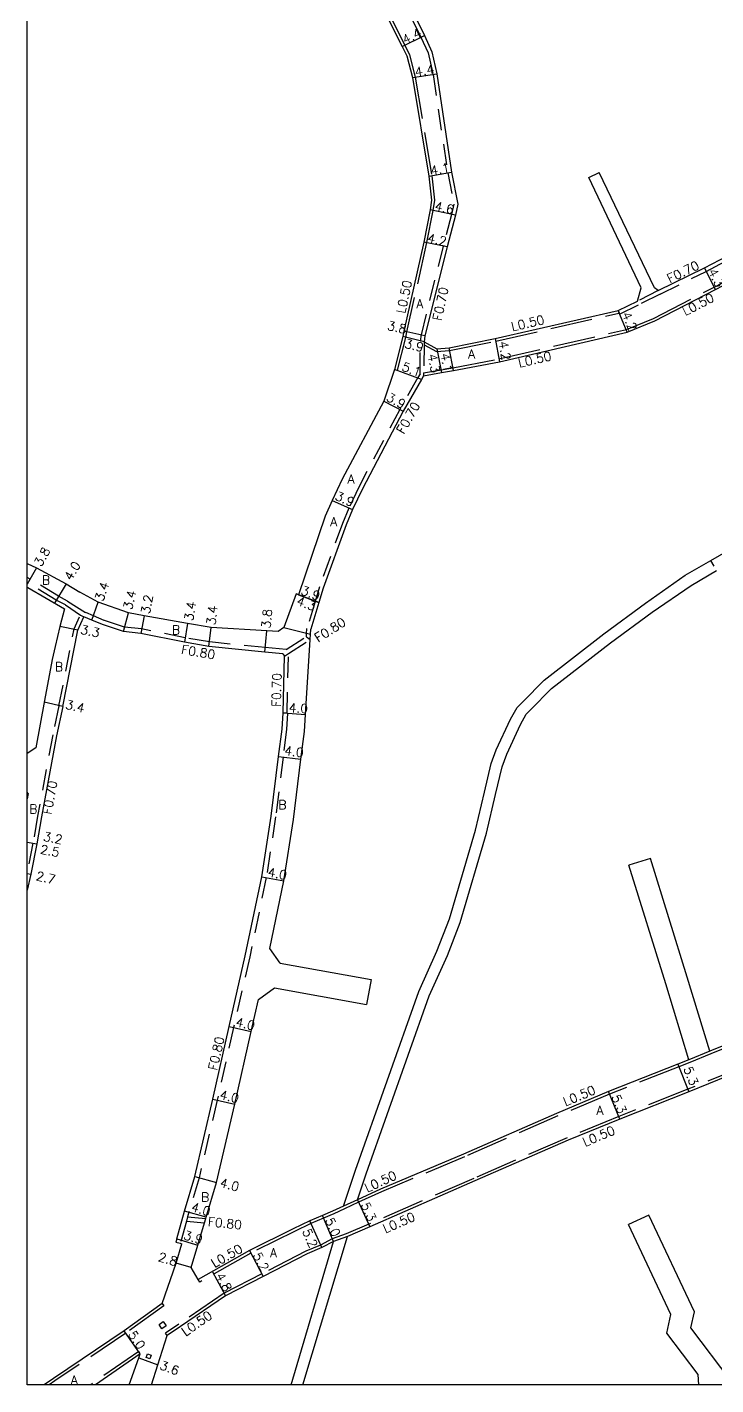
# Model space of a CAD drawing. Header units: metres. Extents: x -8800 to -8000, y -111600 to -110998.
# Drawn here: x -8800 to -8677.7, y -111600 to -111358.7 of the extents above; entities that cross this region are included whole.
import ezdxf

# ---------------------------------------------------------------- set-up
doc = ezdxf.new("R2010")
doc.units = ezdxf.units.M
doc.header["$LTSCALE"] = 2.5
for name, pattern in [('22320', [2.5, 1.5, -1]), ('22330', [4, 3, -1]), ('51070', [2.5, 1.5, -1])]:
    doc.linetypes.add(name, pattern=pattern)
for name, color, linetype in [('2101000', 7, 'Continuous'), ('2102000', 4, 'Continuous'), ('2102001', 191, 'Continuous'), ('2232000', 120, '22320'), ('2233000', 120, '22330'), ('2235000', 4, 'Continuous'), ('5107000', 4, '51070'), ('9201100', 215, 'Continuous'), ('9201500', 222, 'Continuous'), ('9202100', 82, 'Continuous'), ('9202200', 82, 'Continuous'), ('9203500', 155, 'Continuous'), ('999', 7, 'Continuous')]:
    doc.layers.add(name, color=color, linetype=linetype)
doc.styles.add('Dm_Anotation', font='txt.shx', dxfattribs={"bigfont": 'pscdm.shx'})

msp = doc.modelspace()

# ---------------------------------------------------------------- linework, layer by layer
at = {"layer": '2101000'}
for points in [[(-8756.28, -111315.8), (-8752.11, -111323.54), (-8745.65, -111336.71), (-8740.6, -111347.69), (-8733.37, -111362.14), (-8732.53, -111363.83), (-8731.56, -111367.67), (-8728.64, -111385.22), (-8728.15, -111389.47), (-8728.44, -111391.2), (-8729.53, -111396.91), (-8733.07, -111412.74), (-8733.26, -111413.69)], [(-8737.45, -111344.01), (-8736.57, -111345.69), (-8729.42, -111360.2), (-8728.09, -111363.08), (-8727.22, -111366.99), (-8724.61, -111384.47), (-8723.5, -111390.19), (-8723.94, -111392.15), (-8725.42, -111397.78), (-8729.36, -111413.55), (-8729.47, -111414.61)], [(-8687.88, -111405.53), (-8679.68, -111401.51), (-8672.86, -111397.92), (-8657.54, -111388.47), (-8650.63, -111384.52)], [(-8729.58, -111420.65), (-8726.39, -111420.1), (-8724.27, -111419.73), (-8716.12, -111418.17), (-8693.39, -111412.91), (-8688.53, -111410.93), (-8677.74, -111405.34), (-8674.99, -111403.92)], [(-8727.2, -111415.87), (-8725.05, -111415.7), (-8716.84, -111414.03), (-8695.04, -111409.04), (-8691.59, -111407.4)], [(-8733.26, -111413.69), (-8734.75, -111419.54), (-8736.66, -111425.17), (-8744.06, -111439.03), (-8745.79, -111442.85), (-8747.04, -111445.63), (-8751.82, -111459.59), (-8752.2, -111459.45), (-8754.43, -111465.42)], [(-8729.47, -111414.61), (-8727.2, -111415.87)], [(-8729.58, -111420.65), (-8729.97, -111421.33), (-8733.21, -111426.98), (-8740.45, -111440.76), (-8742.23, -111444.46), (-8743.34, -111447.16), (-8747.4, -111458.39), (-8748.17, -111460.96), (-8749.61, -111465.73)], [(-8678.57, -111453.49), (-8673.52, -111450.57)], [(-8755.42, -111466.09), (-8757.44, -111465.97), (-8767.31, -111465.38), (-8771.49, -111464.67), (-8779.23, -111463.32), (-8782, -111462.82), (-8787.39, -111460.88), (-8790.65, -111459.1)], [(-8754.6, -111470.08), (-8757.79, -111469.76), (-8767.7, -111468.76), (-8772.06, -111468.03), (-8779.83, -111466.46), (-8782.86, -111466.11), (-8786.59, -111464.9), (-8788.52, -111464.08), (-8789.91, -111463.49)], [(-8756.9, -111522.48), (-8754.39, -111510.42), (-8752.7, -111499.52), (-8751.36, -111488.82), (-8750.74, -111483.86), (-8750.55, -111480.84), (-8749.72, -111467.56), (-8749.66, -111466.57), (-8749.61, -111465.73)], [(-8754.43, -111465.42), (-8755.42, -111466.09)], [(-8773.41, -111574.06), (-8772.06, -111569.12), (-8770.24, -111562.99), (-8767.03, -111549.2), (-8764.1, -111536.3), (-8761.25, -111523.74), (-8758.32, -111509.7), (-8756.66, -111498.96), (-8755.33, -111488.32), (-8754.72, -111483.49), (-8754.54, -111480.59), (-8754.3, -111470.48)], [(-8754.6, -111470.08), (-8754.3, -111470.48)], [(-8793.68, -111479.45), (-8794.77, -111484.63)], [(-8794.77, -111484.63), (-8797.46, -111499.04), (-8798.29, -111503.85), (-8799.35, -111509.26), (-8800, -111512.06)], [(-8799.82, -111494.93), (-8800, -111495.88)], [(-8642.37, -111525.07), (-8645.31, -111526.35), (-8652.98, -111529.51), (-8674.05, -111538.8), (-8678.76, -111540.72)], [(-8641.98, -111530.73), (-8643.34, -111531.27), (-8651.02, -111534.35), (-8671.96, -111543.67), (-8682.46, -111547.93), (-8694.72, -111552.77)], [(-8770.87, -111579.15), (-8769.67, -111575.17), (-8768.51, -111571.23), (-8768.28, -111570.44), (-8768.21, -111570.22), (-8766.37, -111564.02), (-8763.13, -111550.09), (-8760.2, -111537.19), (-8758.91, -111531.5)], [(-8682.48, -111542.24), (-8684.43, -111543.01), (-8696.74, -111547.87)], [(-8696.74, -111547.87), (-8705.94, -111551.76), (-8722.5, -111558.99), (-8737.24, -111565.21), (-8741.32, -111567.09)], [(-8694.72, -111552.77), (-8703.9, -111556.54), (-8720.46, -111563.77), (-8739.1, -111571.9), (-8743.11, -111573.65)], [(-8743.83, -111568.25), (-8745.75, -111569.13), (-8747.56, -111569.91), (-8749.79, -111570.86), (-8752.74, -111572.27), (-8760.53, -111576.15), (-8769.6, -111581.3)], [(-8745.59, -111574.51), (-8747.66, -111575.61), (-8750.26, -111576.72), (-8758.08, -111580.74), (-8764.77, -111584.16), (-8772.79, -111589.65), (-8775.14, -111591.25)], [(-8773.41, -111574.06), (-8773.58, -111574.62)], [(-8775.99, -111585.54), (-8773.55, -111578.35), (-8772.52, -111574.93)], [(-8773.58, -111574.62), (-8772.8, -111574.85), (-8772.52, -111574.93)], [(-8769.6, -111581.3), (-8770.87, -111579.15)], [(-8775.99, -111585.54), (-8782.75, -111590.39), (-8795.35, -111598.88), (-8796.99, -111600)], [(-8777.94, -111600), (-8776.77, -111596.44), (-8775.14, -111591.25)], [(-8779.9, -111594.5), (-8787.84, -111600)], [(-8781.87, -111600), (-8780.15, -111595.2), (-8779.9, -111594.5)]]:
    msp.add_lwpolyline(points, dxfattribs=at)
at = {"layer": '2101000', "color": 244, "flags": 128}
for points in [[(-8800, -111454.05), (-8798.35, -111454.82), (-8793.05, -111457.65), (-8790.65, -111459.1)], [(-8800, -111458.24), (-8799.88, -111458.3), (-8793.34, -111462.08), (-8794.2, -111465.2), (-8795.05, -111468.8), (-8795.53, -111471.08), (-8796.93, -111478.35), (-8798.46, -111486.78)], [(-8793.68, -111479.45), (-8790.97, -111465.87), (-8789.91, -111463.49)]]:
    msp.add_lwpolyline(points, dxfattribs=at)
at = {"layer": '2102000'}
for points in [[(-8691.59, -111407.4), (-8690.92, -111405.06), (-8700.2, -111385.43)], [(-8687.88, -111405.53), (-8688.57, -111405.05), (-8698.39, -111384.56)], [(-8743.83, -111568.25), (-8741.66, -111561.85), (-8730.43, -111530.12), (-8727.21, -111522.94), (-8724.98, -111517.18), (-8720.34, -111501.41), (-8718.78, -111494.66), (-8717.56, -111489.55), (-8716.66, -111487.15), (-8714.12, -111481.7), (-8712.95, -111479.61), (-8711.96, -111478.59), (-8708.18, -111474.75), (-8697.59, -111466.53), (-8690.13, -111461.09), (-8683.13, -111456.12), (-8678.57, -111453.49)], [(-8741.32, -111567.09), (-8739.77, -111562.51), (-8728.57, -111530.86), (-8725.36, -111523.71), (-8723.08, -111517.82), (-8718.4, -111501.93), (-8716.83, -111495.1), (-8715.65, -111490.15), (-8714.81, -111487.92), (-8712.34, -111482.62), (-8711.33, -111480.81), (-8710.56, -111480.01), (-8706.85, -111476.25), (-8696.39, -111468.13), (-8688.95, -111462.7), (-8682.03, -111457.95), (-8677.54, -111455.29)], [(-8798.46, -111486.78), (-8800, -111487.77)], [(-8799.82, -111494.93), (-8800, -111494.67)], [(-8678.76, -111540.72), (-8682.73, -111527.53), (-8689.29, -111506.43)], [(-8682.48, -111542.24), (-8686.55, -111528.73), (-8693.11, -111507.62)], [(-8755.08, -111525.07), (-8756.9, -111522.48)], [(-8755.08, -111525.07), (-8738.92, -111527.98)], [(-8758.91, -111531.5), (-8756.05, -111529.47), (-8739.72, -111532.41)], [(-8680.69, -111600), (-8680.78, -111598.17), (-8686.39, -111590.83), (-8685.67, -111587.51), (-8693.19, -111571.53)], [(-8674.92, -111599.37), (-8682.09, -111589.88), (-8681.48, -111587.04), (-8689.57, -111569.83)], [(-8753.13, -111600), (-8745.59, -111574.51)], [(-8751.04, -111600), (-8743.11, -111573.65)]]:
    msp.add_lwpolyline(points, dxfattribs=at)
at = {"layer": '2102001'}
for points in [[(-8700.2, -111385.43), (-8698.39, -111384.56)], [(-8689.29, -111506.43), (-8693.11, -111507.62)], [(-8738.92, -111527.98), (-8739.72, -111532.41)], [(-8689.57, -111569.83), (-8693.19, -111571.53)]]:
    msp.add_lwpolyline(points, dxfattribs=at)
at = {"layer": '2232000'}
for points in [[(-8738.24, -111344.02), (-8737.2, -111346.01), (-8730.05, -111360.5), (-8728.76, -111363.3), (-8727.9, -111367.12), (-8725.3, -111384.59), (-8724.21, -111390.18), (-8724.62, -111391.98), (-8726.1, -111397.61), (-8730.04, -111413.38), (-8730.15, -111414.45)], [(-8687.57, -111406.16), (-8679.36, -111402.13), (-8672.51, -111398.53), (-8657.18, -111389.07), (-8650.28, -111385.13)], [(-8687.88, -111405.53), (-8691.59, -111407.4)], [(-8694.76, -111409.69), (-8691.29, -111408.04)], [(-8687.57, -111406.16), (-8691.29, -111408.04)], [(-8695.04, -111409.04), (-8694.84, -111409.51), (-8694.76, -111409.69)], [(-8730.19, -111420.3), (-8730.15, -111414.45)], [(-8729.47, -111414.61), (-8729.48, -111415.18), (-8729.57, -111420.14), (-8729.58, -111420.65)], [(-8730.19, -111420.3), (-8730.58, -111420.98), (-8733.82, -111426.64), (-8741.08, -111440.45), (-8742.87, -111444.17), (-8744, -111446.91), (-8748.07, -111458.17), (-8748.84, -111460.76), (-8750.3, -111465.6)], [(-8792.81, -111460.7), (-8794.43, -111459.82), (-8799.47, -111456.79), (-8800, -111456.52)], [(-8793.2, -111461.4), (-8794.83, -111460.52), (-8799.87, -111457.48), (-8800, -111457.42)], [(-8792.81, -111460.7), (-8789.6, -111462.76)], [(-8793.2, -111461.4), (-8790.55, -111463.2), (-8789.91, -111463.49)], [(-8753.99, -111469.33), (-8757.71, -111468.96), (-8767.6, -111467.97), (-8771.92, -111467.24), (-8779.71, -111465.67), (-8782.69, -111465.33), (-8786.31, -111464.15), (-8788.21, -111463.35), (-8789.6, -111462.76)], [(-8750.39, -111467.04), (-8750.36, -111466.53), (-8750.3, -111465.6)], [(-8754.3, -111470.48), (-8753.59, -111470.02), (-8749.72, -111467.56)], [(-8753.99, -111469.33), (-8750.39, -111467.04), (-8749.72, -111467.56)], [(-8753.84, -111480.63), (-8753.84, -111480.62), (-8753.59, -111470.02)], [(-8794.36, -111479.32), (-8795.46, -111484.49), (-8798.15, -111498.91), (-8798.97, -111503.72), (-8800, -111508.94)], [(-8753.74, -111480.64), (-8753.93, -111483.56), (-8754.54, -111488.42), (-8755.87, -111499.07), (-8757.53, -111509.85), (-8760.46, -111523.91), (-8763.32, -111536.48), (-8766.25, -111549.38), (-8769.46, -111563.19), (-8771.29, -111569.34), (-8771.51, -111570.13), (-8771.72, -111570.91), (-8772.8, -111574.85)], [(-8753.74, -111480.64), (-8753.84, -111480.63), (-8754.54, -111480.59)], [(-8771.72, -111570.91), (-8768.51, -111571.23)], [(-8771.51, -111570.13), (-8768.28, -111570.44)]]:
    msp.add_lwpolyline(points, dxfattribs=at)
at = {"layer": '2232000', "color": 244, "flags": 128}
msp.add_lwpolyline([(-8794.36, -111479.32), (-8791.64, -111465.66), (-8790.55, -111463.2)], dxfattribs=at)
at = {"layer": '2233000'}
for points in [[(-8755.94, -111315.38), (-8751.67, -111323.31), (-8745.2, -111336.5), (-8740.15, -111347.48), (-8732.92, -111361.92), (-8732.06, -111363.65), (-8731.07, -111367.57), (-8728.14, -111385.15), (-8727.65, -111389.48), (-8727.95, -111391.29), (-8729.04, -111397.01), (-8732.59, -111412.87), (-8732.79, -111413.86)], [(-8729.57, -111420.14), (-8726.47, -111419.6), (-8724.36, -111419.24), (-8716.22, -111417.68), (-8693.54, -111412.43), (-8688.74, -111410.48), (-8677.97, -111404.9), (-8675.22, -111403.47)], [(-8727.31, -111416.38), (-8724.98, -111416.2), (-8716.74, -111414.52), (-8694.87, -111409.52), (-8694.84, -111409.51)], [(-8732.79, -111413.86), (-8734.27, -111419.68), (-8734.28, -111419.72)], [(-8729.48, -111415.18), (-8727.31, -111416.38)], [(-8734.28, -111419.72), (-8734.75, -111419.54)], [(-8642.17, -111525.52), (-8645.11, -111526.81), (-8652.78, -111529.97), (-8673.85, -111539.26), (-8678.57, -111541.18)], [(-8642.17, -111530.26), (-8643.52, -111530.81), (-8651.21, -111533.89), (-8672.15, -111543.21), (-8682.65, -111547.47), (-8694.91, -111552.31)], [(-8678.76, -111540.72), (-8682.48, -111542.24)], [(-8682.3, -111542.71), (-8684.25, -111543.48), (-8696.54, -111548.33)], [(-8678.57, -111541.18), (-8682.3, -111542.71)], [(-8696.54, -111548.33), (-8705.74, -111552.22), (-8722.3, -111559.45), (-8737.04, -111565.67), (-8741.12, -111567.55)], [(-8694.91, -111552.31), (-8704.1, -111556.08), (-8720.66, -111563.32), (-8739.3, -111571.45), (-8743.31, -111573.19)], [(-8741.32, -111567.09), (-8743.83, -111568.25)], [(-8743.62, -111568.7), (-8745.54, -111569.59), (-8747.36, -111570.37), (-8749.58, -111571.32), (-8752.52, -111572.72), (-8760.29, -111576.59), (-8769.35, -111581.74)], [(-8741.12, -111567.55), (-8743.62, -111568.7)], [(-8745.83, -111574.06), (-8747.88, -111575.15), (-8750.47, -111576.26), (-8758.31, -111580.29), (-8765.03, -111583.73), (-8773.07, -111589.24), (-8775.42, -111590.84)], [(-8743.31, -111573.19), (-8745.83, -111574.06)], [(-8743.11, -111573.65), (-8745.59, -111574.51)], [(-8769.35, -111581.74), (-8769.6, -111581.3)], [(-8775.99, -111585.54), (-8775.7, -111585.95), (-8782.47, -111590.8), (-8795.07, -111599.3), (-8796.1, -111600)], [(-8775.14, -111591.25), (-8775.42, -111590.84)], [(-8779.9, -111594.5), (-8780.19, -111594.09), (-8788.71, -111600)]]:
    msp.add_lwpolyline(points, dxfattribs=at)
at = {"layer": '2235000'}
for points in [[(-8776.06, -111590.02), (-8776.58, -111589.29), (-8775.85, -111588.76), (-8775.33, -111589.5)], [(-8778.85, -111595.15), (-8778.7, -111594.68), (-8778.63, -111594.49), (-8777.97, -111594.71), (-8778.19, -111595.38)]]:
    msp.add_lwpolyline(points, close=True, dxfattribs=at)
at = {"layer": '5107000'}
msp.add_lwpolyline([(-8644.31, -111431.48), (-8660.37, -111443.52), (-8672.92, -111451.61), (-8677.97, -111454.53), (-8678.57, -111453.49)], dxfattribs=at)
at = {"layer": '9201100'}
for points in [[(-8733.37, -111362.14), (-8729.42, -111360.2)], [(-8731.56, -111367.67), (-8727.22, -111366.99)], [(-8728.64, -111385.22), (-8724.61, -111384.47)], [(-8723.94, -111392.15), (-8728.44, -111391.2)], [(-8725.42, -111397.78), (-8729.53, -111396.91)], [(-8677.74, -111405.34), (-8679.68, -111401.51)], [(-8693.39, -111412.91), (-8695.04, -111409.04)], [(-8729.36, -111413.55), (-8733.07, -111412.74)], [(-8729.47, -111414.61), (-8733.26, -111413.69)], [(-8716.84, -111414.03), (-8716.12, -111418.17)], [(-8727.2, -111415.87), (-8726.39, -111420.1)], [(-8724.27, -111419.73), (-8725.05, -111415.7)], [(-8729.97, -111421.33), (-8734.75, -111419.54)], [(-8736.66, -111425.17), (-8733.21, -111426.98)], [(-8745.79, -111442.85), (-8742.23, -111444.46)], [(-8788.52, -111464.08), (-8787.39, -111460.88)], [(-8748.17, -111460.96), (-8752.2, -111459.45)], [(-8751.82, -111459.59), (-8748.17, -111460.96)], [(-8782.86, -111466.11), (-8782, -111462.82)], [(-8779.23, -111463.32), (-8779.83, -111466.46)], [(-8771.49, -111464.67), (-8772.06, -111468.03)], [(-8767.7, -111468.76), (-8767.31, -111465.38)], [(-8757.79, -111469.76), (-8757.44, -111465.97)], [(-8754.54, -111480.59), (-8750.55, -111480.84)], [(-8755.33, -111488.32), (-8751.36, -111488.82)], [(-8800, -111503.53), (-8798.29, -111503.85)], [(-8800, -111503.53), (-8798.29, -111503.85)], [(-8800, -111509.11), (-8799.35, -111509.26)], [(-8758.32, -111509.7), (-8754.39, -111510.42)], [(-8764.1, -111536.3), (-8760.2, -111537.19)], [(-8684.43, -111543.01), (-8682.46, -111547.93)], [(-8694.72, -111552.77), (-8696.74, -111547.87)], [(-8767.03, -111549.2), (-8763.13, -111550.09)], [(-8770.24, -111562.99), (-8766.37, -111564.02)], [(-8741.32, -111567.09), (-8739.1, -111571.9)], [(-8768.21, -111570.22), (-8772.06, -111569.12)], [(-8747.66, -111575.61), (-8749.79, -111570.86)], [(-8745.59, -111574.51), (-8747.56, -111569.91)], [(-8773.41, -111574.06), (-8769.67, -111575.17)], [(-8760.53, -111576.15), (-8758.08, -111580.74)], [(-8770.87, -111579.15), (-8773.55, -111578.35)], [(-8767.05, -111579.93), (-8764.77, -111584.16)], [(-8779.9, -111594.5), (-8782.75, -111590.39)], [(-8780.15, -111595.2), (-8776.77, -111596.44)]]:
    msp.add_lwpolyline(points, dxfattribs=at)
at = {"layer": '9201100', "color": 244, "flags": 128}
for points in [[(-8798.35, -111454.82), (-8800, -111457.71)], [(-8793.05, -111457.65), (-8795.14, -111461.06)], [(-8790.97, -111465.87), (-8794.2, -111465.2)], [(-8793.68, -111479.45), (-8796.99, -111478.69)]]:
    msp.add_lwpolyline(points, dxfattribs=at)
at = {"layer": '9202200'}
msp.add_lwpolyline([(-8754.43, -111465.42), (-8749.66, -111466.57)], dxfattribs=at)
at = {"layer": '999'}
msp.add_lwpolyline([(-8800, -111000), (-8000, -111000), (-8000, -111600), (-8800, -111600)], close=True, dxfattribs=at)

# ---------------------------------------------------------------- texts
at = {"layer": '9201500', "style": 'Dm_Anotation'}
for s, rotation, p in [('4.4', 26.1705, (-8732.87, -111361.78)), ('4.4', 8.9049, (-8730.99, -111367.48)), ('4.1', 10.5132, (-8728.21, -111385.04)), ('4.6', 348.1108, (-8727.74, -111391.24)), ('4.2', 347.9458, (-8729.02, -111396.91)), ('4.3', 296.867, (-8679.1, -111402.09)), ('4.2', 293.0684, (-8694.38, -111409.7)), ('3.8', 347.6488, (-8736.14, -111412.48)), ('3.9', 346.4111, (-8733.11, -111415.65)), ('4.2', 279.8986, (-8716.24, -111414.64)), ('4.3', 280.9463, (-8728.85, -111416.93)), ('4.1', 280.9422, (-8726.59, -111416.76)), ('5.1', 339.4398, (-8733.59, -111419.67)), ('3.9', 332.2664, (-8736.35, -111425)), ('3.9', 335.7159, (-8745.46, -111442.6)), ('3.8', 60.2774, (-8797.5, -111454.71)), ('4.0', 58.4721, (-8792.2, -111457.22)), ('3.4', 70.4452, (-8786.54, -111460.88)), ('3.9', 339.5292, (-8751.53, -111459.44)), ('3.4', 75.3777, (-8781.44, -111462.36)), ('3.2', 79.1658, (-8778.26, -111463.11)), ('3.4', 80.3316, (-8770.56, -111464.32)), ('4.3', 339.5292, (-8752.29, -111461.31)), ('3.4', 83.3799, (-8766.57, -111465.03)), ('3.8', 84.7005, (-8756.81, -111465.61)), ('4.0', 356.426, (-8753.58, -111480.43)), ('4.0', 352.8534, (-8754.39, -111488.05)), ('3.2', 349.2304, (-8797.25, -111503.28)), ('2.5', 349.2304, (-8797.79, -111505.56)), ('2.7', 347.2609, (-8798.54, -111510.27)), ('4.0', 349.704, (-8757.38, -111509.63)), ('4.0', 347.2005, (-8763.09, -111536.23)), ('5.3', 291.8069, (-8683.45, -111543.79)), ('4.0', 347.1983, (-8765.93, -111549.15)), ('5.3', 292.3231, (-8696.24, -111548.81)), ('4.0', 345.0887, (-8765.9, -111564.77)), ('4.0', 344.0585, (-8770.99, -111569.09)), ('5.3', 294.7853, (-8740.79, -111568)), ('5.0', 293.1174, (-8747.11, -111570.7)), ('3.9', 343.4431, (-8772.36, -111574.07)), ('5.2', 294.1294, (-8751.17, -111572.69)), ('2.8', 343.2644, (-8776.87, -111577.94)), ('5.2', 298.1175, (-8759.97, -111576.98)), ('4.8', 298.2598, (-8766.58, -111580.59)), ('5.0', 304.7389, (-8782.16, -111591.07)), ('3.6', 339.8129, (-8776.59, -111597.16))]:
    msp.add_text(s, height=1.6, rotation=rotation, dxfattribs=at).set_placement(p)
at = {"layer": '9201500', "color": 244, "style": 'Dm_Anotation'}
for s, rotation, p in [('3.3', 348.1678, (-8790.65, -111466.48)), ('3.4', 347.0575, (-8793.32, -111479.8))]:
    msp.add_text(s, height=1.6, rotation=rotation, dxfattribs=at).set_placement(p)
at = {"layer": '9202100', "style": 'Dm_Anotation'}
for s, p in [('A', (-8730.86, -111408.68)), ('A', (-8721.67, -111417.62)), ('A', (-8743.09, -111439.8)), ('A', (-8746.17, -111447.37)), ('B', (-8797.39, -111457.79)), ('B', (-8774.29, -111466.62)), ('B', (-8795.06, -111473.19)), ('B', (-8799.62, -111498.46)), ('B', (-8755.37, -111497.71)), ('A', (-8698.87, -111551.99)), ('B', (-8769.1, -111567.44)), ('A', (-8756.86, -111577.28)), ('A', (-8792.24, -111599.95))]:
    msp.add_text(s, height=1.6, dxfattribs=at).set_placement(p)
at = {"layer": '9203500', "style": 'Dm_Anotation'}
for s, rotation, p in [('F0.70', 26.1264, (-8685.85, -111404.25)), ('L0.50', 77.8748, (-8732.88, -111409.72)), ('F0.70', 77.8748, (-8726.42, -111411.01)), ('L0.50', 27.3839, (-8683.09, -111410.05)), ('L0.50', 12.8779, (-8713.81, -111412.76)), ('L0.50', 12.8779, (-8712.55, -111419.2)), ('F0.70', 60.2081, (-8733.12, -111431.15)), ('F0.80', 32.4819, (-8748.31, -111468.11)), ('F0.80', 350.4573, (-8772.71, -111470.06)), ('F0.70', 88.6275, (-8754.97, -111479.53)), ('F0.80', 77.2023, (-8766.29, -111544.21)), ('L0.50', 22.8845, (-8704.36, -111550.51)), ('L0.50', 22.8845, (-8700.9, -111557.69)), ('L0.50', 24.7888, (-8739.62, -111565.84)), ('L0.50', 23.5578, (-8736.38, -111573.09)), ('F0.80', 354.4571, (-8767.95, -111571.79)), ('L0.50', 29.6156, (-8766.74, -111579.24)), ('L0.50', 34.4045, (-8771.88, -111591.43))]:
    msp.add_text(s, height=1.6, rotation=rotation, dxfattribs=at).set_placement(p)
at = {"layer": '9203500', "color": 244, "style": 'Dm_Anotation'}
msp.add_text('F0.70', height=1.6, rotation=79.4252, dxfattribs=at).set_placement((-8795.74, -111498.74))

doc.saveas('drawing.dxf')
